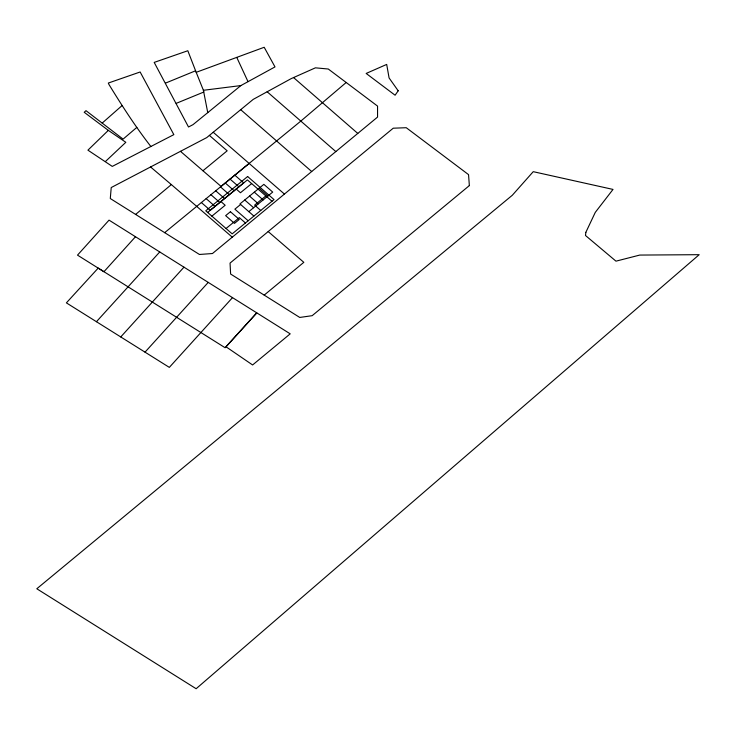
<?xml version="1.0" encoding="UTF-8"?>
<svg xmlns="http://www.w3.org/2000/svg" width="736" height="736" viewBox="0 0 736 736"><rect width="100%" height="100%" fill="white"/><g stroke="black" fill="none" stroke-linecap="round" stroke-linejoin="round"><path stroke-width="1.1" d="M135.479 236.734L103.942 271.722L77.51 255.134L109.038 220.138L290.205 333.84L252.604 364.964L226.007 346.776L256.79 312.874L225.124 347.732L98.201 268.097L66.387 302.873L169.326 367.384L232.502 297.629M159.74 251.951L96.444 321.706M183.972 267.168L120.75 336.941M208.233 282.394L145.02 352.148M105.441 161.506L125.828 142.306L108.33 130.373L87.924 150.162L112.277 166.4L173.843 134.642L140.144 71.99L108.312 83.048L108.946 84.474C122.029 105.763 135.562 126.868 150.944 146.584M122.066 105.588L102.184 123.096M346.187 82.496L300.785 121.127L221.085 186.429L180.476 151.331M136.841 127.383L123.087 139.122L85.992 110.676L84.217 112.286L108.33 130.373M135.617 214.424L171.359 184.598L196.714 206.374L164.671 232.659M264.196 295.118L303.821 262.329L268.189 231.564M232.282 237.148L212.474 253.524L199.447 254.472L110.29 198.536L111.228 187.542L206.742 137.595L253.248 99.36L291.263 78.586L315.413 67.832L328.284 69.018L377.55 106.094L377.55 117.088L232.282 237.176L196.696 206.374L249.145 163.438L284.427 194.056M202.952 170.761L227.166 150.816L209.401 135.406M207.754 112.636L240.884 85.569L274.997 66.912L264.196 47.279L196.19 72.321L187.818 50.738L154.192 62.404L188.508 126.997L193.007 124.651L207.754 112.636L203.403 90.289L196.19 72.321M207.653 212.446L247.406 179.906L271.998 201.25M211.885 216.145L225.17 205.261L220.947 201.563M251.648 183.586L240.46 192.749L236.228 189.051M240.617 204.47L234.876 209.162L248.161 220.763M226.053 228.51L239.338 217.635L245.465 222.98M265.862 195.923L254.628 205.114L260.746 210.459M248.823 211.646L272.706 192.087L263.856 184.359L239.964 203.909L253.892 216.071M176.189 103.371L203.752 92.055L203.403 90.289L240.884 85.569M165.582 83.085L195.601 70.776M150.567 166.971L171.359 184.598M311.696 171.516L240.69 109.682M357.779 133.428L293.554 77.565M335.818 151.579L267.159 91.761M213.219 132.259L249.145 163.438M259.072 188.269L267.932 195.997M234.821 175.168L243.671 182.896L210.229 210.275L201.379 202.538M254.297 192.179L263.157 199.907M230.037 179.078L238.896 186.806M249.522 196.089L258.373 203.817M225.262 182.988L234.122 190.716M244.748 199.999L253.598 207.727M220.487 186.898L229.338 194.626M215.712 190.808L224.563 198.536M210.928 194.718L219.788 202.455M206.154 198.628L215.013 206.365M236.78 57.445L248.023 81.668M585.838 232.355L585.497 235.502L615.968 261.16L639.75 255.07L699.2 254.684L196.135 688.721L36.8 588.763L512.311 195.261L533.241 171.672L613.014 189.419L595.277 212.382L585.838 232.355M398.194 90.795L395.094 95.22L366.16 73.444L386.694 64.418L389.086 77.952L398.194 90.795M469.356 185.592L312.165 315.68L299.754 317.446L230.616 274.031L230.055 263.083L393.226 128.202L406.254 127.714L468.547 174.634L469.356 185.592M247.636 176.52L205.767 210.8L232.171 233.855L274.04 199.585L247.636 176.52M230.414 211.729L225.639 215.639L234.49 223.376L239.264 219.466L230.414 211.729"/></g></svg>
